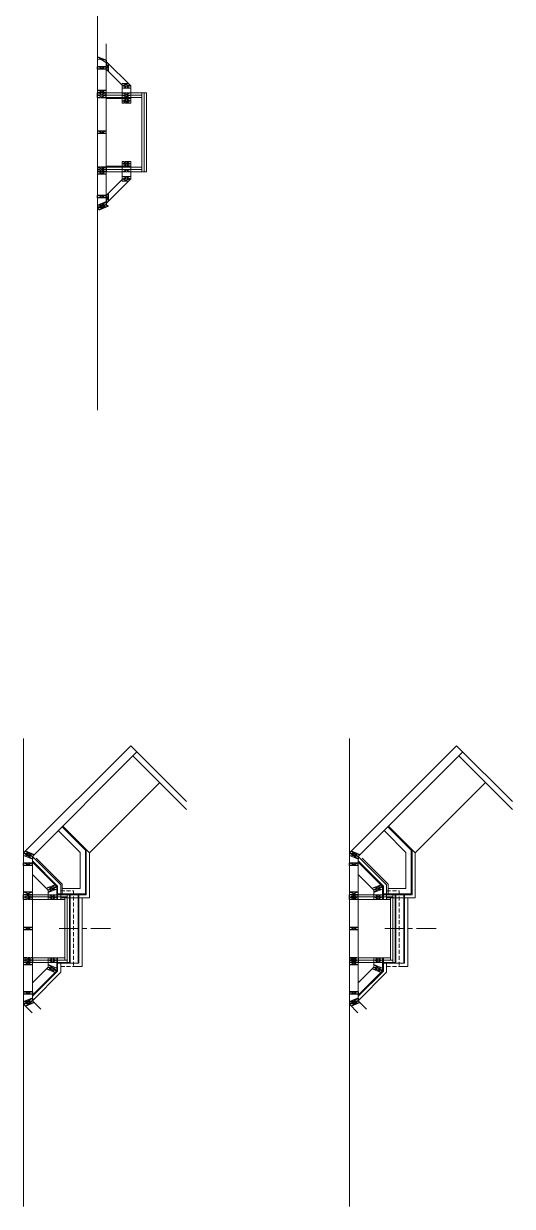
# Model space of a CAD drawing. Header units: inches. Extents: x 22832 to 50984, y 11340 to 27275.
# Drawn here: x 26366 to 26675, y 12464 to 13214 of the extents above; entities that cross this region are included whole.
import ezdxf

# ---------------------------------------------------------------- set-up
doc = ezdxf.new("R2010")
doc.units = ezdxf.units.IN
doc.header["$MEASUREMENT"] = 0
doc.linetypes.add('CENTER', pattern=[2, 1.25, -0.25, 0.25, -0.25])
doc.linetypes.add('HIDDEN', pattern=[0.375, 0.25, -0.125])
for name, color, linetype, lineweight in [('BOTTOM PLATES', 7, 'Continuous', 20), ('FIREPLACE FRONT ELEV', 7, 'Continuous', 20), ('WALL FRAMING', 7, 'Continuous', 30)]:
    doc.layers.add(name, color=color, linetype=linetype, lineweight=lineweight)

msp = doc.modelspace()

# ---------------------------------------------------------------- linework, layer by layer
at = {"layer": 'BOTTOM PLATES'}
for p, q in [((26412.46654, 13320.91543), (26412.46654, 12968.69259)), ((26417.96669, 13201.03548), (26417.96654, 13099.08219)), ((26412.46664, 13192.80416), (26412.46644, 13096.80411)), ((26417.96667, 13189.81886), (26433.46672, 13174.31877)), ((26417.96667, 13189.81886), (26417.96667, 13184.86911)), ((26419.46666, 13183.36911), (26417.96667, 13189.81886)), ((26419.46667, 13188.31886), (26417.96667, 13184.86911)), ((26417.96667, 13184.86911), (26428.51697, 13174.31878)), ((26419.46667, 13188.31886), (26419.46666, 13183.36911)), ((26417.96671, 13169.80401), (26443.46671, 13169.80391)), ((26427.96672, 13174.31878), (26427.9667, 13163.304)), ((26431.96672, 13175.81877), (26427.96672, 13175.81878)), ((26427.96672, 13175.81878), (26427.96672, 13174.31878)), ((26433.46672, 13174.31877), (26427.96672, 13175.81878)), ((26431.96672, 13175.81877), (26427.96672, 13174.31878)), ((26433.46672, 13174.31877), (26427.96672, 13174.31878)), ((26433.46672, 13172.81877), (26427.96672, 13174.31878)), ((26433.46672, 13174.31877), (26427.96672, 13172.81878)), ((26433.46672, 13172.81877), (26427.96672, 13172.81878)), ((26433.46672, 13174.31877), (26433.4667, 13163.30399)), ((26440.46671, 13169.80398), (26440.46551, 13119.80404)), ((26441.96671, 13169.80394), (26441.96551, 13119.80401)), ((26443.46671, 13169.80391), (26443.46551, 13119.80397)), ((26417.96664, 13166.83191), (26440.46664, 13166.83188)), ((26417.96671, 13168.30401), (26440.46671, 13168.30398)), ((26417.96671, 13166.30401), (26433.46671, 13166.30399)), ((26433.46671, 13166.30399), (26427.9667, 13164.804)), ((26427.9667, 13164.804), (26433.4667, 13164.80399)), ((26427.96671, 13166.304), (26433.4667, 13164.80399)), ((26427.96665, 13126.304), (26427.96663, 13115.28924)), ((26433.46665, 13124.80399), (26427.96664, 13123.304)), ((26427.96665, 13124.804), (26433.46665, 13124.80399)), ((26427.96665, 13124.804), (26433.46664, 13123.30399)), ((26433.46665, 13126.30399), (26433.46663, 13115.28925)), ((26417.96664, 13123.30401), (26433.46664, 13123.30399)), ((26417.96664, 13122.77611), (26440.46664, 13122.77614)), ((26417.96664, 13119.80401), (26433.46664, 13119.80399)), ((26417.96671, 13121.30401), (26440.46671, 13121.30404)), ((26417.96671, 13119.80401), (26443.46551, 13119.80397)), ((26427.96671, 13121.30402), (26433.46671, 13121.30403)), ((26427.96671, 13119.80402), (26433.46671, 13121.30403)), ((26433.46671, 13119.80403), (26427.96671, 13121.30402)), ((26433.46672, 13116.78925), (26427.96672, 13116.78924)), ((26433.46672, 13116.78925), (26427.96672, 13115.28924)), ((26433.46672, 13115.28925), (26427.96672, 13116.78924)), ((26417.96667, 13099.78916), (26433.46672, 13115.28925)), ((26417.96667, 13104.73891), (26428.51697, 13115.28924)), ((26433.46672, 13115.28925), (26427.96663, 13115.28924)), ((26433.46672, 13115.28925), (26427.96672, 13113.78924)), ((26427.96672, 13113.78924), (26427.96672, 13115.28924)), ((26431.96672, 13113.78925), (26427.96672, 13115.28924)), ((26431.96672, 13113.78925), (26427.96672, 13113.78924)), ((26419.46666, 13106.23891), (26417.96667, 13099.78916)), ((26419.46667, 13101.28916), (26417.96667, 13104.73891)), ((26419.46667, 13101.28916), (26419.46666, 13106.23891)), ((26390.02757, 12704.55472), (26404.8517, 12689.73055)), ((26596.52474, 12704.55472), (26611.34887, 12689.73055)), ((26387.55269, 12702.07985), (26401.3517, 12688.2808)), ((26594.04986, 12702.07985), (26607.84887, 12688.2808)), ((26365.63172, 12687.93762), (26365.63152, 12591.93757)), ((26371.13175, 12685.65943), (26371.13162, 12594.21565)), ((26371.13175, 12684.95232), (26371.13174, 12680.00258)), ((26371.13174, 12682.831), (26387.13172, 12666.83098)), ((26371.13174, 12682.1239), (26386.63172, 12666.62388)), ((26373.60662, 12684.59877), (26390.13172, 12668.07362)), ((26572.12889, 12687.93762), (26572.12869, 12591.93757)), ((26577.62892, 12685.65943), (26577.62879, 12594.21565)), ((26577.62892, 12684.95232), (26577.62891, 12680.00258)), ((26577.62891, 12682.831), (26593.62889, 12666.83098)), ((26577.62891, 12682.1239), (26593.12889, 12666.62388)), ((26580.10379, 12684.59877), (26596.62889, 12668.07362)), ((26371.13173, 12674.34573), (26381.13173, 12664.3457)), ((26577.6289, 12674.34573), (26587.6289, 12664.3457)), ((26386.63172, 12666.62388), (26386.63171, 12658.43679)), ((26387.13172, 12666.83098), (26387.13171, 12658.43679)), ((26390.13172, 12668.07362), (26390.13171, 12661.93685)), ((26593.12889, 12666.62388), (26593.12888, 12658.43679)), ((26593.62889, 12666.83098), (26593.62888, 12658.43679)), ((26596.62889, 12668.07362), (26596.62888, 12661.93685)), ((26381.13173, 12664.3457), (26381.13172, 12658.43682)), ((26400.13172, 12661.93677), (26400.13166, 12618.43832)), ((26400.63171, 12661.43676), (26400.63166, 12617.93833)), ((26587.6289, 12664.3457), (26587.62889, 12658.43682)), ((26606.62889, 12661.93677), (26606.62883, 12618.43832)), ((26607.12888, 12661.43676), (26607.12883, 12617.93833)), ((26381.13156, 12615.52938), (26381.13159, 12621.43827)), ((26386.63154, 12613.25117), (26386.63158, 12621.43826)), ((26387.13154, 12613.04406), (26387.13158, 12621.43825)), ((26587.62873, 12615.52938), (26587.62876, 12621.43827)), ((26593.12871, 12613.25117), (26593.12875, 12621.43826)), ((26593.62871, 12613.04406), (26593.62875, 12621.43825)), ((26371.13149, 12605.52942), (26381.13156, 12615.52938)), ((26577.62866, 12605.52942), (26587.62873, 12615.52938)), ((26371.13145, 12597.75125), (26386.63154, 12613.25117)), ((26371.13145, 12597.04415), (26387.13154, 12613.04406)), ((26577.62862, 12597.75125), (26593.12871, 12613.25117)), ((26577.62862, 12597.04415), (26593.62871, 12613.04406))]:
    msp.add_line(p, q, dxfattribs=at)
at = {"layer": 'BOTTOM PLATES', "linetype": 'HIDDEN', "ltscale": 2}
for p, q in [((26427.96671, 13169.804), (26433.46671, 13168.30399)), ((26433.46671, 13169.80399), (26427.96671, 13168.304)), ((26427.9667, 13164.804), (26433.4667, 13163.30399)), ((26433.4667, 13164.80399), (26427.9667, 13163.304)), ((26427.9667, 13163.304), (26433.4667, 13163.30399)), ((26427.96671, 13168.304), (26433.46671, 13168.30399)), ((26427.96671, 13168.304), (26433.46671, 13166.80399)), ((26433.46671, 13168.30399), (26427.96671, 13166.804)), ((26427.96671, 13166.804), (26433.46671, 13166.80399)), ((26427.96665, 13126.304), (26433.46665, 13126.30399)), ((26427.96665, 13126.304), (26433.46665, 13124.80399)), ((26433.46665, 13126.30399), (26427.96665, 13124.804))]:
    msp.add_line(p, q, dxfattribs=at)
at = {"layer": 'BOTTOM PLATES', "color": 1}
for p, q in [((26365.63162, 12760.48029), (26365.63162, 12463.82606)), ((26572.12879, 12760.48029), (26572.12879, 12463.82606)), ((26371.13175, 12685.65943), (26389.13172, 12667.65941)), ((26407.3517, 12687.9376), (26407.3517, 12659.43674)), ((26577.62892, 12685.65943), (26595.62889, 12667.65941)), ((26613.84887, 12687.9376), (26613.84887, 12659.43674)), ((26389.13172, 12667.65941), (26389.1317, 12658.43687)), ((26595.62889, 12667.65941), (26595.62887, 12658.43687)), ((26402.63171, 12659.43676), (26402.63166, 12615.93817)), ((26609.12888, 12659.43676), (26609.12883, 12615.93817)), ((26389.13153, 12612.21562), (26389.13156, 12617.93818)), ((26397.13161, 12615.93818), (26402.63166, 12615.93817)), ((26595.6287, 12612.21562), (26595.62873, 12617.93818)), ((26603.62878, 12615.93818), (26609.12883, 12615.93817)), ((26371.13082, 12594.21565), (26389.13116, 12612.21531)), ((26577.62799, 12594.21565), (26595.62833, 12612.21531))]:
    msp.add_line(p, q, dxfattribs=at)
at = {"layer": 'BOTTOM PLATES', "color": 7}
for p, q in [((26404.8517, 12689.73055), (26404.8517, 12661.93674)), ((26405.3517, 12689.93761), (26405.3517, 12661.43674)), ((26611.34887, 12689.73055), (26611.34887, 12661.93674)), ((26611.84887, 12689.93761), (26611.84887, 12661.43674)), ((26401.3517, 12688.2808), (26401.3517, 12665.43676)), ((26607.84887, 12688.2808), (26607.84887, 12665.43676)), ((26379.98367, 12665.49376), (26385.48375, 12667.77185)), ((26379.98367, 12665.49376), (26386.63172, 12666.62376)), ((26386.63172, 12666.62376), (26381.13172, 12662.72212)), ((26385.48373, 12667.77184), (26381.13173, 12664.3457)), ((26381.13173, 12664.3457), (26386.6318, 12666.62379)), ((26586.48084, 12665.49376), (26591.98092, 12667.77185)), ((26586.48084, 12665.49376), (26593.12889, 12666.62376)), ((26593.12889, 12666.62376), (26587.62889, 12662.72212)), ((26591.9809, 12667.77184), (26587.6289, 12664.3457)), ((26587.6289, 12664.3457), (26593.12897, 12666.62379)), ((26381.13171, 12661.43682), (26386.63171, 12659.93679)), ((26386.63171, 12661.43679), (26381.13171, 12659.93682)), ((26381.13171, 12659.93682), (26386.63171, 12658.43679)), ((26386.63171, 12659.93679), (26381.13171, 12658.43682)), ((26381.13172, 12662.72212), (26386.63172, 12665.00018)), ((26381.13173, 12664.3457), (26386.63171, 12665.00018)), ((26587.62888, 12661.43682), (26593.12888, 12659.93679)), ((26593.12888, 12661.43679), (26587.62888, 12659.93682)), ((26587.62888, 12659.93682), (26593.12888, 12658.43679)), ((26593.12888, 12659.93679), (26587.62888, 12658.43682)), ((26587.62889, 12662.72212), (26593.12889, 12665.00018)), ((26587.6289, 12664.3457), (26593.12888, 12665.00018)), ((26381.13157, 12619.93827), (26386.63158, 12621.43826)), ((26386.63157, 12619.93826), (26381.13158, 12621.43827)), ((26587.62874, 12619.93827), (26593.12875, 12621.43826)), ((26593.12874, 12619.93826), (26587.62875, 12621.43827)), ((26379.9835, 12614.38133), (26385.48356, 12612.1032)), ((26379.9835, 12614.38133), (26386.63153, 12613.25129)), ((26381.13156, 12615.52938), (26386.63162, 12613.25125)), ((26385.48354, 12612.10321), (26381.13156, 12615.52938)), ((26381.13156, 12615.52938), (26386.63154, 12614.87487)), ((26386.63157, 12618.43826), (26381.13157, 12619.93827)), ((26381.13157, 12618.43827), (26386.63157, 12619.93826)), ((26381.13157, 12617.15296), (26386.63155, 12614.87486)), ((26386.63153, 12613.25129), (26381.13157, 12617.15296)), ((26586.48067, 12614.38133), (26591.98073, 12612.1032)), ((26586.48067, 12614.38133), (26593.1287, 12613.25129)), ((26587.62873, 12615.52938), (26593.12879, 12613.25125)), ((26591.9807, 12612.10321), (26587.62873, 12615.52938)), ((26587.62873, 12615.52938), (26593.12871, 12614.87487)), ((26593.12874, 12618.43826), (26587.62874, 12619.93827)), ((26587.62874, 12618.43827), (26593.12874, 12619.93826)), ((26587.62874, 12617.15296), (26593.12872, 12614.87486)), ((26593.1287, 12613.25129), (26587.62874, 12617.15296))]:
    msp.add_line(p, q, dxfattribs=at)
at = {"layer": 'BOTTOM PLATES', "color": 3}
for p, q in [((26371.13178, 12661.43679), (26394.63172, 12661.43685)), ((26371.14584, 12659.98844), (26393.13171, 12659.98844)), ((26386.63171, 12661.93685), (26395.13172, 12661.93685)), ((26391.63171, 12659.93682), (26391.63154, 12619.88657)), ((26393.13172, 12661.43685), (26393.13153, 12618.43815)), ((26394.63172, 12661.43685), (26394.63153, 12618.43814)), ((26395.13172, 12661.93685), (26395.13153, 12617.93814)), ((26572.12895, 12659.98844), (26599.62888, 12659.98844)), ((26572.12901, 12661.43683), (26601.12889, 12661.43685)), ((26593.12888, 12661.93685), (26601.62889, 12661.93685)), ((26598.12888, 12659.93682), (26598.12871, 12619.88657)), ((26599.62889, 12661.43685), (26599.6287, 12618.43815)), ((26601.12889, 12661.43685), (26601.1287, 12618.43814)), ((26601.62889, 12661.93685), (26601.6287, 12617.93814)), ((26371.14591, 12658.43687), (26391.63171, 12658.43687)), ((26572.12888, 12658.43687), (26598.12888, 12658.43687)), ((26371.14586, 12621.43831), (26391.63165, 12621.43825)), ((26577.64302, 12621.43831), (26598.12882, 12621.43825)), ((26371.13143, 12618.4383), (26394.63157, 12618.43814)), ((26371.1457, 12619.88671), (26393.13158, 12619.88656)), ((26387.13156, 12617.9382), (26395.13157, 12617.93814)), ((26577.6286, 12618.4383), (26601.12874, 12618.43814)), ((26577.64287, 12619.88671), (26599.62875, 12619.88656)), ((26593.62873, 12617.9382), (26601.62874, 12617.93814))]:
    msp.add_line(p, q, dxfattribs=at)
at = {"layer": 'BOTTOM PLATES', "linetype": 'Continuous', "ltscale": 2}
for p, q in [((26381.13171, 12659.93682), (26386.63171, 12659.93679)), ((26386.63171, 12661.93676), (26404.8517, 12661.93674)), ((26387.1317, 12661.43683), (26405.3517, 12661.43674)), ((26390.13172, 12665.43681), (26401.3517, 12665.43676)), ((26587.62888, 12659.93682), (26593.12888, 12659.93679)), ((26593.12888, 12661.93676), (26611.34887, 12661.93674)), ((26593.62887, 12661.43683), (26611.84887, 12661.43674)), ((26596.62889, 12665.43681), (26607.84887, 12665.43676)), ((26371.13171, 12658.43687), (26387.13171, 12658.43679)), ((26577.62888, 12658.43687), (26593.62888, 12658.43679)), ((26381.13157, 12619.93827), (26386.63157, 12619.93826)), ((26387.13164, 12617.9383), (26400.63166, 12617.93834)), ((26587.62874, 12619.93827), (26593.12874, 12619.93826)), ((26593.62881, 12617.9383), (26607.12883, 12617.93834))]:
    msp.add_line(p, q, dxfattribs=at)
at = {"layer": 'BOTTOM PLATES', "color": 1, "linetype": 'Continuous', "ltscale": 2}
for p, q in [((26389.1317, 12659.43682), (26407.3517, 12659.43674)), ((26595.62887, 12659.43682), (26613.84887, 12659.43674))]:
    msp.add_line(p, q, dxfattribs=at)
at = {"layer": 'BOTTOM PLATES', "color": 1, "linetype": 'HIDDEN', "ltscale": 10}
for p, q in [((26389.13171, 12663.93685), (26397.13171, 12663.93681)), ((26397.13172, 12663.93681), (26397.13161, 12615.93818)), ((26595.62888, 12663.93685), (26603.62888, 12663.93681)), ((26603.62889, 12663.93681), (26603.62878, 12615.93818)), ((26389.13155, 12615.93818), (26397.13161, 12615.93818)), ((26595.62872, 12615.93818), (26603.62878, 12615.93818))]:
    msp.add_line(p, q, dxfattribs=at)
at = {"layer": 'FIREPLACE FRONT ELEV'}
for p, q in [((26365.63162, 12686.31404), (26371.13175, 12684.03584)), ((26572.12879, 12686.31404), (26577.62892, 12684.03584))]:
    msp.add_line(p, q, dxfattribs=at)
at = {"layer": 'FIREPLACE FRONT ELEV', "color": 1, "linetype": 'CENTER', "ltscale": 10}
for p, q in [((26388.13168, 12639.93764), (26420.63118, 12639.93769)), ((26594.62885, 12639.93764), (26627.12835, 12639.93769))]:
    msp.add_line(p, q, dxfattribs=at)
at = {"layer": 'WALL FRAMING', "lineweight": 9}
for p, q in [((26412.46667, 13192.80416), (26417.96667, 13188.90238)), ((26417.96667, 13190.52597), (26412.46668, 13191.18056)), ((26417.96667, 13184.86911), (26412.46667, 13186.36911)), ((26417.96667, 13186.36911), (26412.46667, 13184.86911)), ((26417.96657, 13169.80399), (26412.46657, 13171.30399)), ((26417.96657, 13171.30399), (26412.46657, 13169.80399)), ((26417.96669, 13144.05401), (26412.46669, 13145.55401)), ((26417.96669, 13145.55401), (26412.46669, 13144.05401)), ((26417.96657, 13119.80403), (26412.46657, 13118.30403)), ((26417.96657, 13118.30403), (26412.46657, 13119.80403)), ((26417.96655, 13103.23879), (26412.46655, 13104.73879)), ((26417.96655, 13104.73879), (26412.46655, 13103.23879)), ((26417.96668, 13100.70591), (26412.46668, 13096.80415)), ((26417.96668, 13099.08232), (26412.46668, 13098.42773)), ((26412.46668, 13096.80415), (26419.11473, 13097.93427)), ((26413.61473, 13095.6561), (26417.96668, 13099.08232)), ((26366.77994, 12689.08538), (26371.13188, 12685.65915)), ((26573.27711, 12689.08538), (26577.62905, 12685.65915)), ((26371.13174, 12680.00258), (26365.63174, 12681.50258)), ((26371.13174, 12681.50258), (26365.63174, 12680.00258)), ((26365.63175, 12687.93762), (26371.13175, 12684.03584)), ((26371.13175, 12685.65943), (26365.63175, 12686.31402)), ((26365.63189, 12687.93734), (26372.27994, 12686.80719)), ((26577.62891, 12680.00258), (26572.12891, 12681.50258)), ((26577.62891, 12681.50258), (26572.12891, 12680.00258)), ((26572.12892, 12687.93762), (26577.62892, 12684.03584)), ((26577.62892, 12685.65943), (26572.12892, 12686.31402)), ((26572.12906, 12687.93734), (26578.77711, 12686.80719)), ((26371.13164, 12661.43683), (26365.63164, 12662.93683)), ((26371.13164, 12662.93683), (26365.63164, 12661.43683)), ((26577.62881, 12661.43683), (26572.12881, 12662.93683)), ((26577.62881, 12662.93683), (26572.12881, 12661.43683)), ((26371.13177, 12639.18747), (26365.63177, 12640.68747)), ((26371.13177, 12640.68747), (26365.63177, 12639.18747)), ((26577.62894, 12639.18747), (26572.12894, 12640.68747)), ((26577.62894, 12640.68747), (26572.12894, 12639.18747)), ((26371.1315, 12618.43832), (26365.63149, 12616.93836)), ((26371.13149, 12616.93832), (26365.6315, 12618.43836)), ((26577.62867, 12618.43832), (26572.12865, 12616.93836)), ((26577.62865, 12616.93832), (26572.12867, 12618.43836)), ((26371.13147, 12599.87257), (26365.63146, 12598.37261)), ((26371.13146, 12598.37257), (26365.63147, 12599.87261)), ((26577.62864, 12599.87257), (26572.12863, 12598.37261)), ((26577.62863, 12598.37257), (26572.12864, 12599.87261)), ((26371.13175, 12595.83937), (26365.63175, 12591.93761)), ((26371.13175, 12594.21578), (26365.63175, 12593.5612)), ((26365.63175, 12591.93761), (26372.2798, 12593.06773)), ((26366.7798, 12590.78956), (26371.13175, 12594.21578)), ((26577.62892, 12595.83937), (26572.12892, 12591.93761)), ((26577.62892, 12594.21578), (26572.12892, 12593.5612)), ((26572.12892, 12591.93761), (26578.77697, 12593.06773)), ((26573.27697, 12590.78956), (26577.62892, 12594.21578))]:
    msp.add_line(p, q, dxfattribs=at)
at = {"layer": 'WALL FRAMING'}
for p, q in [((26412.46668, 13192.80415), (26417.96667, 13190.52597)), ((26412.46666, 13184.86911), (26412.46666, 13186.31752)), ((26417.96667, 13186.36911), (26412.46667, 13186.36911)), ((26417.96667, 13184.86911), (26412.46667, 13184.86911)), ((26417.96667, 13190.52597), (26417.96667, 13188.90238)), ((26417.96667, 13184.86911), (26417.96667, 13186.36911)), ((26417.96657, 13171.30399), (26412.46657, 13171.30399)), ((26417.96657, 13169.80399), (26412.46657, 13169.80399)), ((26417.96671, 13169.80401), (26412.46671, 13169.80401)), ((26412.46671, 13168.35561), (26412.46671, 13169.80401)), ((26417.96671, 13168.30401), (26417.96671, 13169.80401)), ((26412.46664, 13166.85563), (26412.46664, 13168.30403)), ((26417.96664, 13166.80403), (26417.96664, 13168.30403)), ((26417.96669, 13144.05401), (26412.46669, 13144.05401)), ((26417.96673, 13145.55399), (26412.46673, 13145.55399)), ((26417.96657, 13119.80403), (26412.46657, 13119.80403)), ((26417.96657, 13118.30403), (26412.46657, 13118.30403)), ((26412.46664, 13122.7524), (26412.46664, 13121.30399)), ((26412.46671, 13121.25241), (26412.46671, 13119.80401)), ((26417.96671, 13119.80401), (26412.46671, 13119.80401)), ((26417.96664, 13122.80399), (26417.96664, 13121.30399)), ((26417.96671, 13121.30401), (26417.96671, 13119.80401)), ((26417.96655, 13104.73879), (26412.46655, 13104.73879)), ((26412.46655, 13103.29039), (26412.46655, 13104.73879)), ((26417.96655, 13103.23879), (26412.46655, 13103.23879)), ((26417.96655, 13103.23879), (26417.96655, 13104.73879)), ((26417.96668, 13100.70591), (26412.46668, 13098.42773)), ((26417.96668, 13099.08232), (26412.46668, 13096.80415)), ((26412.46668, 13098.42773), (26412.46668, 13096.80415)), ((26412.46668, 13096.80415), (26413.61473, 13095.6561)), ((26419.11473, 13097.93427), (26413.61473, 13095.6561)), ((26417.96668, 13100.70591), (26417.96668, 13099.08232)), ((26417.96668, 13099.08232), (26419.11473, 13097.93427)), ((26365.63084, 12687.93712), (26433.51328, 12755.81917)), ((26371.13083, 12685.65893), (26437.40287, 12751.93059)), ((26433.51343, 12755.82006), (26468.87928, 12720.454)), ((26434.92799, 12749.45572), (26468.87928, 12715.50424)), ((26572.12801, 12687.93712), (26640.01045, 12755.81917)), ((26577.628, 12685.65893), (26643.90004, 12751.93059)), ((26640.0106, 12755.82006), (26675.37645, 12720.454)), ((26641.42516, 12749.45572), (26675.37645, 12715.50424)), ((26372.27994, 12686.80719), (26366.77994, 12689.08538)), ((26578.77711, 12686.80719), (26573.27711, 12689.08538)), ((26371.13174, 12681.50258), (26365.63174, 12681.50258)), ((26365.63174, 12680.00258), (26365.63174, 12681.45098)), ((26365.63175, 12687.93761), (26371.13175, 12685.65943)), ((26371.13174, 12680.00258), (26371.13174, 12681.50258)), ((26371.13175, 12685.65943), (26371.13175, 12684.03584)), ((26572.1289, 12680.00258), (26572.1289, 12681.45098)), ((26577.62891, 12681.50258), (26572.12891, 12681.50258)), ((26572.12892, 12687.93761), (26577.62892, 12685.65943)), ((26577.62891, 12680.00258), (26577.62891, 12681.50258)), ((26577.62892, 12685.65943), (26577.62892, 12684.03584)), ((26371.13174, 12680.00258), (26365.63174, 12680.00258)), ((26577.62891, 12680.00258), (26572.12891, 12680.00258)), ((26371.13164, 12662.93683), (26365.63164, 12662.93683)), ((26371.13164, 12661.43683), (26365.63164, 12661.43683)), ((26365.63171, 12658.48846), (26365.63171, 12659.93687)), ((26371.13178, 12661.43685), (26365.63178, 12661.43685)), ((26365.63178, 12659.98844), (26365.63178, 12661.43685)), ((26371.13171, 12658.43687), (26371.13171, 12659.93687)), ((26371.13178, 12659.93685), (26371.13178, 12661.43685)), ((26577.62881, 12662.93683), (26572.12881, 12662.93683)), ((26577.62881, 12661.43683), (26572.12881, 12661.43683)), ((26572.12888, 12658.48846), (26572.12888, 12659.93687)), ((26577.62895, 12661.43685), (26572.12895, 12661.43685)), ((26572.12895, 12659.98844), (26572.12895, 12661.43685)), ((26577.62888, 12658.43687), (26577.62888, 12659.93687)), ((26577.62895, 12659.93685), (26577.62895, 12661.43685)), ((26371.13177, 12639.18747), (26365.63177, 12639.18747)), ((26371.1318, 12640.68745), (26365.6318, 12640.68745)), ((26577.62894, 12639.18747), (26572.12894, 12639.18747)), ((26577.62897, 12640.68745), (26572.12897, 12640.68745)), ((26365.63158, 12621.38673), (26365.63157, 12619.93832)), ((26371.13158, 12621.43829), (26371.13157, 12619.93829)), ((26572.12875, 12621.38673), (26572.12874, 12619.93832)), ((26577.62875, 12621.43829), (26577.62874, 12619.93829)), ((26371.13149, 12616.93832), (26365.63149, 12616.93836)), ((26371.1315, 12618.43832), (26365.6315, 12618.43836)), ((26365.63164, 12619.88675), (26365.63163, 12618.43834)), ((26371.13163, 12618.4383), (26365.63163, 12618.43834)), ((26371.13164, 12619.9383), (26371.13163, 12618.4383)), ((26577.62865, 12616.93832), (26572.12865, 12616.93836)), ((26577.62867, 12618.43832), (26572.12867, 12618.43836)), ((26572.12881, 12619.88675), (26572.1288, 12618.43834)), ((26577.6288, 12618.4383), (26572.1288, 12618.43834)), ((26577.62881, 12619.9383), (26577.6288, 12618.4383)), ((26365.63146, 12599.87261), (26365.63145, 12598.42421)), ((26371.13147, 12599.87257), (26365.63147, 12599.87261)), ((26371.13147, 12599.87257), (26371.13146, 12598.37257)), ((26572.12863, 12599.87261), (26572.12862, 12598.42421)), ((26577.62864, 12599.87257), (26572.12864, 12599.87261)), ((26577.62864, 12599.87257), (26577.62863, 12598.37257)), ((26371.13146, 12598.37257), (26365.63146, 12598.37261)), ((26371.13175, 12595.83937), (26365.63175, 12593.5612)), ((26371.13175, 12594.21578), (26365.63175, 12591.93761)), ((26365.63175, 12593.5612), (26365.63175, 12591.93761)), ((26365.63175, 12591.93761), (26371.02244, 12586.54692)), ((26372.2798, 12593.06773), (26366.7798, 12590.78956)), ((26371.13175, 12595.83937), (26371.13175, 12594.21578)), ((26371.13175, 12594.21578), (26376.52244, 12588.82509)), ((26577.62863, 12598.37257), (26572.12863, 12598.37261)), ((26577.62892, 12595.83937), (26572.12892, 12593.5612)), ((26577.62892, 12594.21578), (26572.12892, 12591.93761)), ((26572.12892, 12593.5612), (26572.12892, 12591.93761)), ((26572.12892, 12591.93761), (26577.51961, 12586.54692)), ((26578.77697, 12593.06773), (26573.27697, 12590.78956)), ((26577.62892, 12595.83937), (26577.62892, 12594.21578)), ((26577.62892, 12594.21578), (26583.01961, 12588.82509))]:
    msp.add_line(p, q, dxfattribs=at)
at = {"layer": 'WALL FRAMING', "linetype": 'HIDDEN', "lineweight": 9, "ltscale": 2}
for p, q in [((26417.96671, 13168.30401), (26412.46671, 13169.80401)), ((26417.96671, 13169.80401), (26412.46671, 13168.30401)), ((26417.96664, 13166.80403), (26412.46664, 13168.30403)), ((26417.96664, 13168.30403), (26412.46664, 13166.80403)), ((26417.96664, 13122.80399), (26412.46664, 13121.30399)), ((26417.96664, 13121.30399), (26412.46664, 13122.80399)), ((26417.96671, 13121.30401), (26412.46671, 13119.80401)), ((26417.96671, 13119.80401), (26412.46671, 13121.30401)), ((26371.13171, 12658.43687), (26365.63171, 12659.93687)), ((26371.13171, 12659.93687), (26365.63171, 12658.43687)), ((26371.13178, 12659.93685), (26365.63178, 12661.43685)), ((26371.13178, 12661.43685), (26365.63178, 12659.93685)), ((26577.62888, 12658.43687), (26572.12888, 12659.93687)), ((26577.62888, 12659.93687), (26572.12888, 12658.43687)), ((26577.62895, 12659.93685), (26572.12895, 12661.43685)), ((26577.62895, 12661.43685), (26572.12895, 12659.93685)), ((26371.13158, 12621.43829), (26365.63157, 12619.93832)), ((26371.13157, 12619.93829), (26365.63158, 12621.43832)), ((26577.62875, 12621.43829), (26572.12874, 12619.93832)), ((26577.62874, 12619.93829), (26572.12875, 12621.43832)), ((26371.13164, 12619.9383), (26365.63163, 12618.43834)), ((26371.13163, 12618.4383), (26365.63164, 12619.93834)), ((26577.62881, 12619.9383), (26572.1288, 12618.43834)), ((26577.6288, 12618.4383), (26572.12881, 12619.93834))]:
    msp.add_line(p, q, dxfattribs=at)
at = {"layer": 'WALL FRAMING', "linetype": 'HIDDEN', "ltscale": 2}
for p, q in [((26417.96664, 13166.80403), (26412.46664, 13166.80403)), ((26417.96671, 13168.30401), (26412.46671, 13168.30401)), ((26417.96664, 13122.80399), (26412.46664, 13122.80399)), ((26417.96671, 13121.30401), (26412.46671, 13121.30401)), ((26371.13178, 12659.93685), (26365.63178, 12659.93685)), ((26577.62895, 12659.93685), (26572.12895, 12659.93685)), ((26371.13171, 12658.43687), (26365.63171, 12658.43687)), ((26577.62888, 12658.43687), (26572.12888, 12658.43687)), ((26371.13158, 12621.43829), (26365.63158, 12621.43832)), ((26577.62875, 12621.43829), (26572.12875, 12621.43832)), ((26371.13164, 12619.9383), (26365.63164, 12619.93834)), ((26577.62881, 12619.9383), (26572.12881, 12619.93834))]:
    msp.add_line(p, q, dxfattribs=at)
at = {"layer": 'WALL FRAMING', "color": 6}
for p, q in [((26407.35164, 12687.93767), (26451.89949, 12732.48526)), ((26613.84881, 12687.93767), (26658.39666, 12732.48526)), ((26390.38112, 12704.90828), (26407.35164, 12687.93767)), ((26596.87829, 12704.90828), (26613.84881, 12687.93767))]:
    msp.add_line(p, q, dxfattribs=at)

doc.saveas('drawing.dxf')
